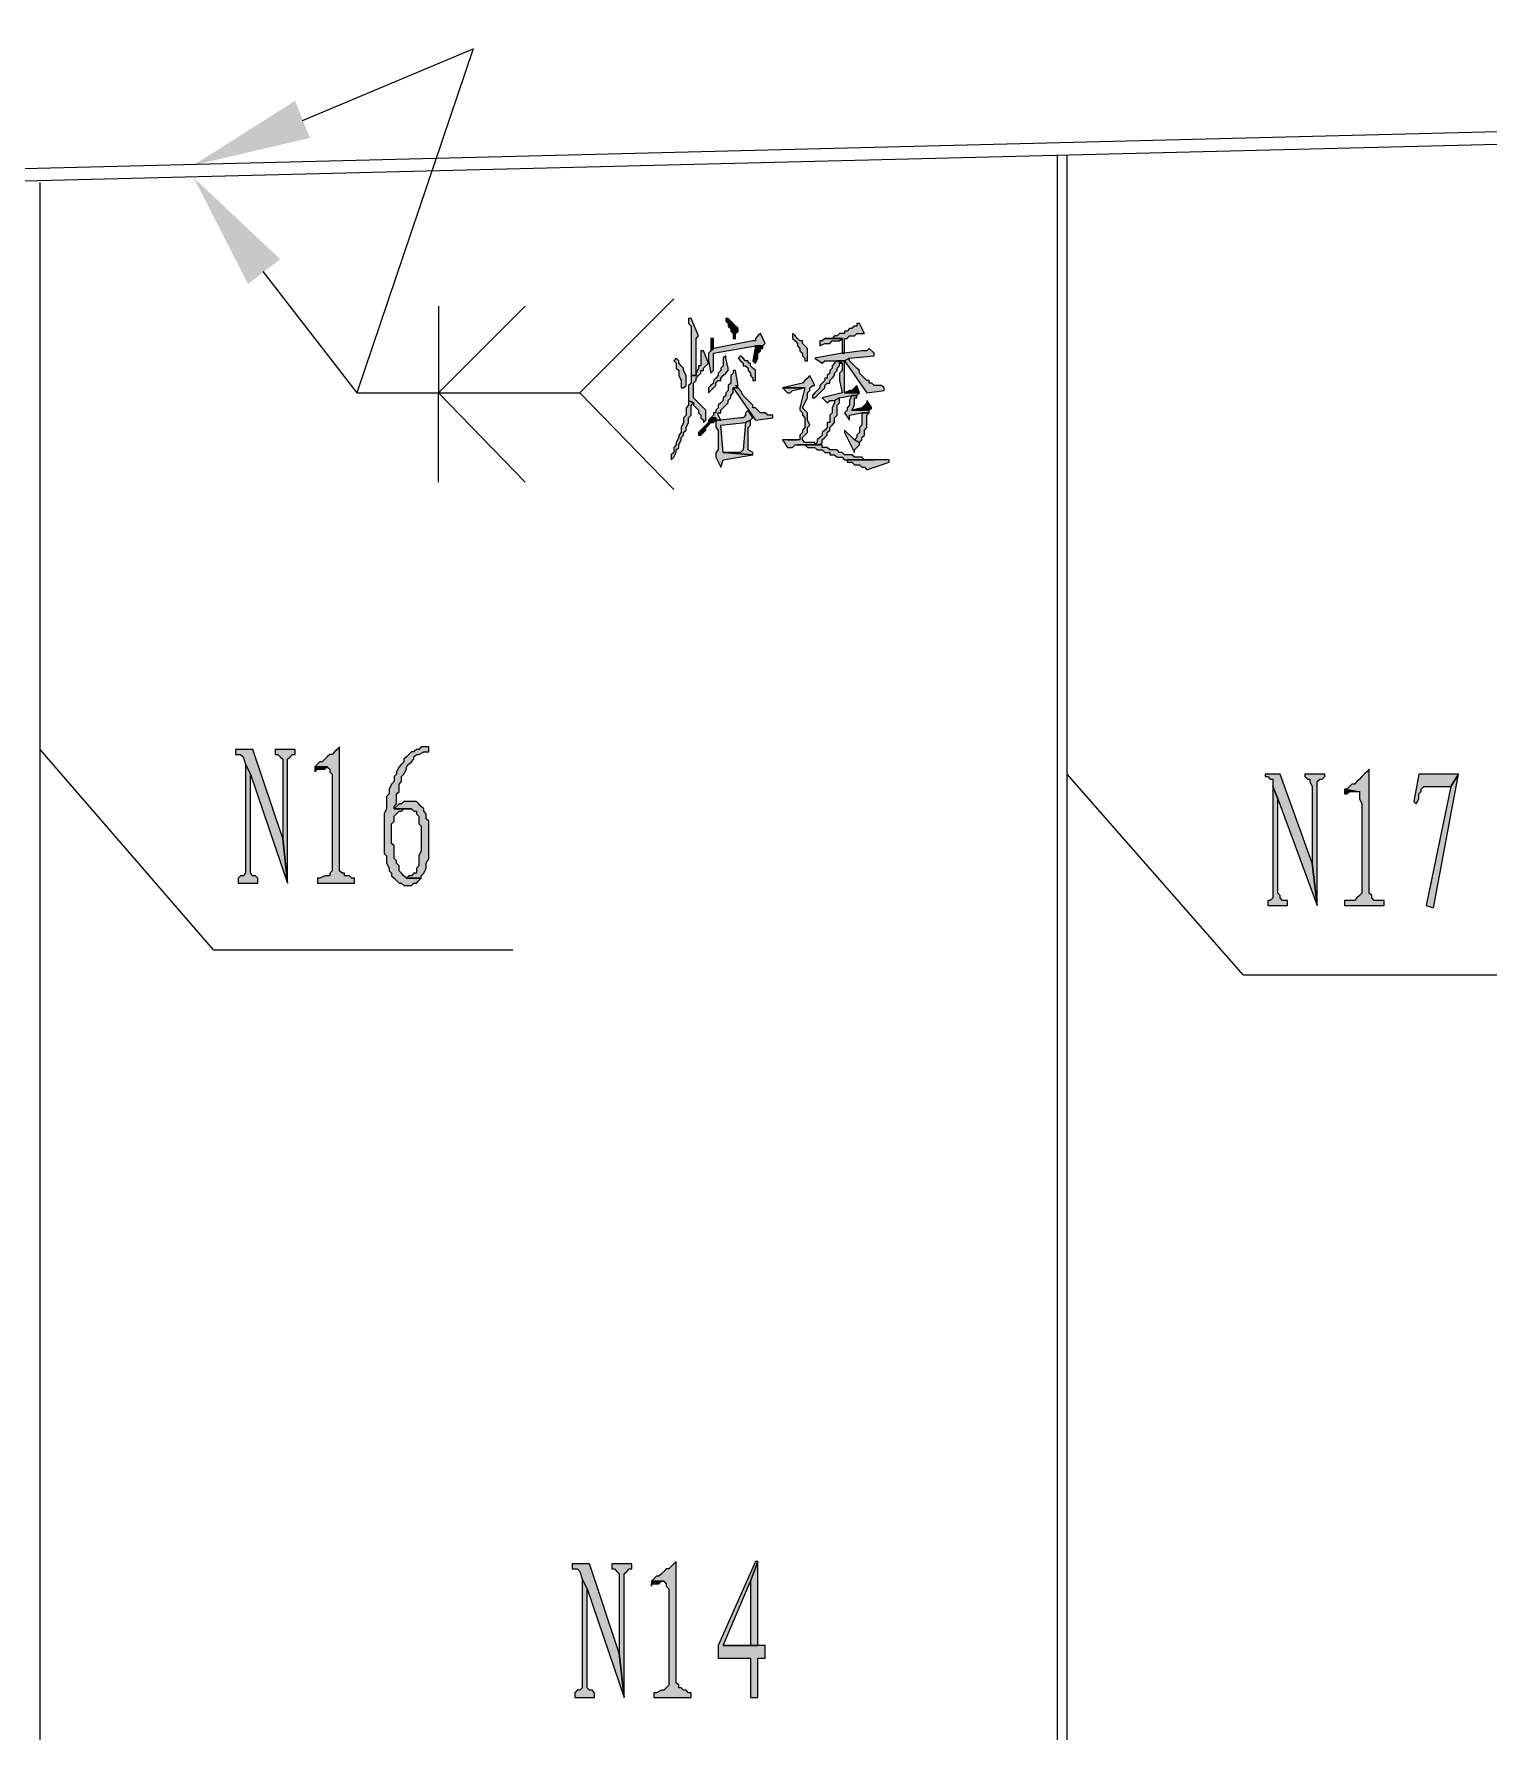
# Model space of a CAD drawing. Header units: millimetres. Extents: x 24 to 410, y 10 to 282.
# Drawn here: x 102.89 to 127.76, y 207.96 to 236.98 of the extents above; entities that cross this region are included whole.
import ezdxf

# ---------------------------------------------------------------- set-up
doc = ezdxf.new("R2010")
doc.units = ezdxf.units.MM

msp = doc.modelspace()

# ---------------------------------------------------------------- hatches: boundary and pattern name
h = msp.add_hatch(color=256)
h.dxf.hatch_style = 2
h.paths.add_polyline_path([(107.611333, 235.204), (105.621667, 234.738333), (107.357333, 235.839)])
h = msp.add_hatch(color=256)
h.dxf.hatch_style = 2
h.paths.add_polyline_path([(106.553, 232.706333), (105.621667, 234.526667), (107.103333, 233.129667)])
h = msp.add_hatch(color=256)
h.dxf.hatch_style = 2
h.paths.add_polyline_path([(114.130667, 232.113667), (114.088333, 232.113667), (114.088333, 232.071333), (114.088333, 232.029), (114.130667, 231.986667), (114.130667, 231.14), (114.215333, 231.14), (114.215333, 231.309333), (114.215333, 231.351667), (114.215333, 231.775), (114.257667, 231.817333)])
h = msp.add_hatch(color=256)
h.dxf.hatch_style = 2
h.paths.add_polyline_path([(114.765667, 232.113667), (114.723333, 232.113667), (114.723333, 232.071333), (114.765667, 232.029), (114.765667, 231.986667), (114.808, 231.944333), (114.808, 231.902), (114.850333, 231.859667), (114.850333, 231.775), (114.892667, 231.775), (114.892667, 231.859667), (114.935, 231.902), (114.935, 231.944333), (114.892667, 231.986667), (114.850333, 232.029), (114.808, 232.071333)])
h = msp.add_hatch(color=256)
h.dxf.hatch_style = 2
h.paths.add_polyline_path([(116.967, 232.029), (116.967, 231.986667), (116.924667, 231.986667), (116.882333, 231.944333), (116.84, 231.944333), (116.797667, 231.902), (116.755333, 231.902), (116.755333, 231.859667), (116.670667, 231.859667), (116.628333, 231.817333), (116.586, 231.817333), (116.543667, 231.775), (116.416667, 231.775), (116.713, 231.775), (116.713, 231.521), (116.755333, 231.521), (116.755333, 231.775), (116.797667, 231.775), (116.84, 231.817333), (116.924667, 231.817333), (116.967, 231.859667), (117.094, 231.859667), (117.009333, 232.029)])
h = msp.add_hatch(color=256)
h.dxf.hatch_style = 2
h.paths.add_polyline_path([(115.316, 231.859667), (115.273667, 231.817333), (115.231333, 231.775), (115.231333, 231.732667), (115.189, 231.732667), (114.511667, 231.605667), (114.469333, 231.563333), (114.427, 231.521), (114.427, 231.394), (114.469333, 231.182333), (114.511667, 231.224667), (114.511667, 231.521), (115.231333, 231.648), (115.358333, 231.648), (115.400667, 231.690333)])
h = msp.add_hatch(color=256)
h.dxf.hatch_style = 2
h.paths.add_polyline_path([(114.511667, 231.775), (114.469333, 231.775), (114.469333, 231.732667), (114.469333, 231.563333), (114.511667, 231.605667)])
h = msp.add_hatch(color=256)
h.dxf.hatch_style = 2
h.paths.add_polyline_path([(115.358333, 231.648), (115.231333, 231.648), (115.189, 231.394), (115.231333, 231.351667), (115.273667, 231.436333), (115.273667, 231.521), (115.316, 231.563333), (115.316, 231.605667), (115.358333, 231.605667)])
h = msp.add_hatch(color=256)
h.dxf.hatch_style = 2
h.paths.add_polyline_path([(115.866333, 231.859667), (115.866333, 231.775), (115.908667, 231.732667), (115.951, 231.690333), (115.951, 231.648), (115.993333, 231.605667), (115.993333, 231.563333), (116.035667, 231.521), (116.035667, 231.478667), (116.078, 231.436333), (116.078, 231.394), (116.120333, 231.394), (116.120333, 231.605667), (116.078, 231.648), (116.035667, 231.690333), (116.035667, 231.732667), (115.993333, 231.732667), (115.951, 231.775), (115.908667, 231.817333)])
h = msp.add_hatch(color=256)
h.dxf.hatch_style = 2
h.paths.add_polyline_path([(117.178667, 231.605667), (117.136333, 231.563333), (117.051667, 231.563333), (116.755333, 231.521), (116.713, 231.521), (116.247333, 231.436333), (116.374333, 231.351667), (116.416667, 231.394), (116.755333, 231.394), (116.84, 231.436333), (117.263333, 231.478667), (117.263333, 231.521)])
h = msp.add_hatch(color=256)
h.dxf.hatch_style = 2
h.paths.add_polyline_path([(116.416667, 231.775), (116.374333, 231.732667), (116.332, 231.732667), (116.332, 231.648), (116.416667, 231.690333), (116.501333, 231.690333), (116.543667, 231.732667), (116.670667, 231.732667), (116.713, 231.775)])
h = msp.add_hatch(color=256)
h.dxf.hatch_style = 2
h.paths.add_polyline_path([(113.876667, 231.436333), (113.834333, 231.394), (113.876667, 231.351667), (113.876667, 231.267), (113.919, 231.224667), (113.919, 231.14), (113.961333, 231.055333), (113.961333, 230.928333), (114.003667, 230.928333), (114.046, 230.970667), (114.046, 231.14), (114.003667, 231.224667), (114.003667, 231.267), (113.961333, 231.309333), (113.919, 231.351667), (113.919, 231.394)])
h = msp.add_hatch(color=256)
h.dxf.hatch_style = 2
h.paths.add_polyline_path([(114.342333, 231.563333), (114.3, 231.563333), (114.3, 231.478667), (114.3, 231.309333), (114.257667, 231.309333), (114.257667, 231.267), (114.215333, 231.182333), (114.215333, 231.14), (114.130667, 231.14), (114.130667, 231.013), (114.088333, 230.970667), (114.088333, 230.716667), (114.173, 230.674333), (114.173, 230.632), (114.215333, 230.589667), (114.257667, 230.547333), (114.257667, 230.505), (114.3, 230.462667), (114.3, 230.420333), (114.342333, 230.378), (114.342333, 230.335667), (114.384667, 230.378), (114.384667, 230.547333), (114.342333, 230.589667), (114.3, 230.632), (114.257667, 230.674333), (114.215333, 230.716667), (114.173, 230.759), (114.173, 231.013), (114.215333, 231.055333), (114.215333, 231.097667), (114.257667, 231.14), (114.3, 231.182333), (114.3, 231.224667), (114.342333, 231.224667), (114.342333, 231.267), (114.384667, 231.309333), (114.427, 231.351667)])
h = msp.add_hatch(color=256)
h.dxf.hatch_style = 2
h.paths.add_polyline_path([(114.723333, 231.478667), (114.681, 231.436333), (114.681, 231.309333), (114.638667, 231.267), (114.638667, 231.224667), (114.596333, 231.182333), (114.596333, 231.14), (114.554, 231.097667), (114.511667, 231.055333), (114.511667, 231.013), (114.469333, 230.970667), (114.427, 230.928333), (114.427, 230.843667), (114.469333, 230.886), (114.511667, 230.928333), (114.554, 230.970667), (114.554, 231.013), (114.596333, 231.055333), (114.638667, 231.055333), (114.638667, 231.097667), (114.681, 231.14), (114.723333, 231.182333), (114.765667, 231.224667), (114.765667, 231.267), (114.723333, 231.436333)])
h = msp.add_hatch(color=256)
h.dxf.hatch_style = 2
h.paths.add_polyline_path([(114.977333, 231.478667), (114.935, 231.436333), (114.977333, 231.394), (115.019667, 231.351667), (115.019667, 231.309333), (115.062, 231.309333), (115.104333, 231.267), (115.104333, 231.224667), (115.146667, 231.182333), (115.146667, 231.14), (115.189, 231.097667), (115.189, 231.055333), (115.231333, 231.055333), (115.231333, 231.224667), (115.189, 231.267), (115.146667, 231.309333), (115.146667, 231.351667), (115.104333, 231.351667), (115.104333, 231.394), (115.062, 231.394), (115.019667, 231.436333)])
h = msp.add_hatch(color=256)
h.dxf.hatch_style = 2
h.paths.add_polyline_path([(116.628333, 231.394), (116.586, 231.351667), (116.543667, 231.309333), (116.543667, 231.267), (116.501333, 231.224667), (116.501333, 231.182333), (116.459, 231.14), (116.459, 231.097667), (116.416667, 231.097667), (116.416667, 231.055333), (116.374333, 231.013), (116.332, 230.970667), (116.332, 230.928333), (116.289667, 230.886), (116.247333, 230.843667), (116.205, 230.801333), (116.205, 230.759), (116.247333, 230.759), (116.289667, 230.801333), (116.332, 230.843667), (116.374333, 230.886), (116.416667, 230.928333), (116.416667, 230.970667), (116.459, 231.013), (116.501333, 231.013), (116.501333, 231.055333), (116.543667, 231.097667), (116.586, 231.14), (116.586, 231.182333), (116.628333, 231.224667), (116.628333, 231.267), (116.670667, 231.309333), (116.670667, 231.351667), (116.713, 231.351667)])
h = msp.add_hatch(color=256)
h.dxf.hatch_style = 2
h.paths.add_polyline_path([(116.755333, 231.394), (116.628333, 231.394), (116.713, 231.351667), (116.713, 231.224667), (116.670667, 231.182333), (116.670667, 231.055333), (116.713, 230.843667), (116.374333, 230.759), (116.459, 230.674333), (116.501333, 230.716667), (116.586, 230.716667), (116.670667, 230.759), (116.882333, 230.801333), (116.967, 230.801333), (117.009333, 230.843667), (116.755333, 230.843667), (116.755333, 231.182333)])
h = msp.add_hatch(color=256)
h.dxf.hatch_style = 2
h.paths.add_polyline_path([(116.84, 231.436333), (116.755333, 231.394), (117.136333, 230.843667), (117.432667, 230.886), (117.432667, 230.928333), (117.390333, 230.970667), (117.263333, 230.970667), (117.221, 231.013), (117.178667, 231.013), (117.178667, 231.055333), (117.136333, 231.055333), (117.094, 231.097667), (117.051667, 231.14), (117.009333, 231.182333), (117.009333, 231.224667), (116.967, 231.267), (116.924667, 231.309333), (116.882333, 231.351667), (116.84, 231.394)])
h = msp.add_hatch(color=256)
h.dxf.hatch_style = 2
h.paths.add_polyline_path([(114.850333, 231.224667), (114.850333, 231.182333), (114.808, 231.14), (114.808, 231.013), (114.765667, 230.970667), (114.765667, 230.886), (114.723333, 230.843667), (114.723333, 230.801333), (114.681, 230.759), (114.681, 230.716667), (114.638667, 230.674333), (114.596333, 230.632), (114.596333, 230.589667), (114.554, 230.547333), (114.554, 230.505), (114.511667, 230.505), (114.511667, 230.462667), (114.469333, 230.420333), (114.554, 230.420333), (114.554, 230.378), (114.638667, 230.378), (114.596333, 230.462667), (114.596333, 230.505), (114.638667, 230.505), (114.638667, 230.547333), (114.681, 230.589667), (114.723333, 230.632), (114.765667, 230.674333), (114.765667, 230.716667), (114.808, 230.759), (114.808, 230.801333), (114.850333, 230.843667), (114.850333, 230.928333), (114.935, 230.928333), (114.892667, 230.970667), (114.935, 230.970667), (114.892667, 231.224667)])
h = msp.add_hatch(color=256)
h.dxf.hatch_style = 2
h.paths.add_polyline_path([(116.162667, 231.14), (116.120333, 231.097667), (116.078, 231.055333), (116.035667, 231.013), (115.697, 230.928333), (116.078, 230.928333), (115.993333, 230.589667), (115.993333, 230.547333), (116.035667, 230.505), (116.035667, 230.462667), (116.078, 230.420333), (116.078, 230.251), (116.035667, 230.208667), (116.035667, 230.166333), (115.993333, 230.124), (115.993333, 230.039333), (115.951, 230.039333), (115.697, 230.039333), (115.781667, 229.912333), (115.824, 229.912333), (115.866333, 229.912333), (115.908667, 229.954667), (116.332, 229.954667), (116.247333, 229.954667), (116.247333, 229.997), (116.205, 229.997), (116.078, 229.997), (116.035667, 230.039333), (116.035667, 230.081667), (116.078, 230.124), (116.120333, 230.166333), (116.120333, 230.251), (116.162667, 230.293333), (116.120333, 230.378), (116.120333, 230.505), (116.078, 230.547333), (116.035667, 230.589667), (116.078, 230.674333), (116.120333, 230.759), (116.120333, 230.843667), (116.162667, 230.886), (116.162667, 230.928333), (116.205, 230.970667), (116.247333, 230.970667)])
h = msp.add_hatch(color=256)
h.dxf.hatch_style = 2
h.paths.add_polyline_path([(114.088333, 230.716667), (114.088333, 230.632), (114.046, 230.589667), (114.046, 230.462667), (114.003667, 230.420333), (114.003667, 230.335667), (113.961333, 230.251), (113.961333, 230.166333), (113.919, 230.124), (113.919, 230.081667), (113.876667, 229.997), (113.876667, 229.954667), (113.834333, 229.912333), (113.834333, 229.827667), (113.792, 229.785333), (113.792, 229.700667), (113.834333, 229.743), (113.876667, 229.827667), (113.876667, 229.87), (113.919, 229.912333), (113.919, 229.954667), (113.961333, 230.039333), (113.961333, 230.081667), (114.003667, 230.124), (114.003667, 230.166333), (114.046, 230.208667), (114.046, 230.251), (114.088333, 230.335667), (114.088333, 230.420333), (114.130667, 230.462667), (114.130667, 230.632), (114.173, 230.674333)])
h = msp.add_hatch(color=256)
h.dxf.hatch_style = 2
h.paths.add_polyline_path([(114.935, 230.928333), (114.850333, 230.928333), (115.231333, 230.378), (115.527667, 230.420333), (115.527667, 230.462667), (115.485333, 230.462667), (115.443, 230.462667), (115.400667, 230.505), (115.316, 230.505), (115.273667, 230.547333), (115.231333, 230.589667), (115.189, 230.589667), (115.189, 230.632), (115.146667, 230.674333), (115.104333, 230.716667), (115.062, 230.759), (115.019667, 230.801333), (114.977333, 230.886)])
h = msp.add_hatch(color=256)
h.dxf.hatch_style = 2
h.paths.add_polyline_path([(115.697, 230.928333), (115.781667, 230.843667), (115.824, 230.843667), (115.866333, 230.886), (116.078, 230.928333)])
h = msp.add_hatch(color=256)
h.dxf.hatch_style = 2
h.paths.add_polyline_path([(116.670667, 230.759), (116.586, 230.716667), (116.586, 230.674333), (116.543667, 230.589667), (116.543667, 230.505), (116.501333, 230.462667), (116.501333, 230.335667), (116.459, 230.335667), (116.459, 230.251), (116.416667, 230.208667), (116.374333, 230.166333), (116.374333, 230.124), (116.332, 230.081667), (116.289667, 230.039333), (116.289667, 229.997), (116.247333, 229.954667), (116.332, 229.954667), (116.374333, 229.997), (116.374333, 230.039333), (116.416667, 230.081667), (116.459, 230.124), (116.459, 230.166333), (116.501333, 230.208667), (116.501333, 230.251), (116.543667, 230.293333), (116.586, 230.335667), (116.586, 230.420333), (116.628333, 230.462667), (116.628333, 230.632), (116.670667, 230.674333)])
h = msp.add_hatch(color=256)
h.dxf.hatch_style = 2
h.paths.add_polyline_path([(116.967, 230.970667), (116.924667, 230.928333), (116.882333, 230.886), (116.84, 230.886), (116.755333, 230.843667), (117.009333, 230.843667)])
h = msp.add_hatch(color=256)
h.dxf.hatch_style = 2
h.paths.add_polyline_path([(116.967, 230.801333), (116.882333, 230.801333), (116.84, 230.716667), (116.84, 230.632), (116.797667, 230.589667), (116.797667, 230.547333), (116.755333, 230.505), (116.84, 230.378), (116.84, 230.462667), (117.051667, 230.505), (117.178667, 230.505), (117.178667, 230.547333), (116.882333, 230.547333), (116.924667, 230.632), (116.924667, 230.759), (116.967, 230.759)])
h = msp.add_hatch(color=256)
h.dxf.hatch_style = 2
h.paths.add_polyline_path([(117.136333, 230.716667), (117.136333, 230.674333), (117.094, 230.632), (117.051667, 230.589667), (116.882333, 230.547333), (117.178667, 230.547333), (117.221, 230.589667)])
h = msp.add_hatch(color=256)
h.dxf.hatch_style = 2
h.paths.add_polyline_path([(114.469333, 230.420333), (114.427, 230.378), (114.427, 230.335667), (114.384667, 230.293333), (114.342333, 230.251), (114.3, 230.208667), (114.257667, 230.166333), (114.257667, 230.124), (114.3, 230.124), (114.342333, 230.166333), (114.384667, 230.208667), (114.384667, 230.251), (114.427, 230.293333), (114.469333, 230.335667), (114.511667, 230.335667), (114.554, 230.378), (114.554, 230.420333)])
h = msp.add_hatch(color=256)
h.dxf.hatch_style = 2
h.paths.add_polyline_path([(115.104333, 230.547333), (115.062, 230.505), (115.062, 230.462667), (115.019667, 230.420333), (114.977333, 230.420333), (114.638667, 230.378), (114.554, 230.378), (114.554, 230.293333), (114.554, 230.251), (114.596333, 230.208667), (114.596333, 229.87), (114.554, 229.827667), (114.554, 229.743), (114.638667, 229.573667), (114.681, 229.700667), (115.189, 229.785333), (114.681, 229.827667), (114.638667, 230.293333), (115.062, 230.335667), (115.146667, 230.378), (115.189, 230.420333)])
h = msp.add_hatch(color=256)
h.dxf.hatch_style = 2
h.paths.add_polyline_path([(117.178667, 230.505), (117.051667, 230.505), (117.051667, 230.462667), (117.051667, 230.293333), (117.009333, 230.251), (117.009333, 230.166333), (116.967, 230.124), (116.967, 230.081667), (116.924667, 230.039333), (117.009333, 229.997), (117.051667, 230.039333), (117.051667, 230.081667), (117.094, 230.124), (117.094, 230.208667), (117.136333, 230.251), (117.136333, 230.462667)])
h = msp.add_hatch(color=256)
h.dxf.hatch_style = 2
h.paths.add_polyline_path([(115.146667, 230.378), (115.062, 230.335667), (115.019667, 229.87), (114.977333, 229.827667), (114.681, 229.827667), (115.189, 229.785333), (115.189, 229.827667), (115.104333, 229.87), (115.104333, 230.251), (115.146667, 230.293333)])
h = msp.add_hatch(color=256)
h.dxf.hatch_style = 2
h.paths.add_polyline_path([(116.755333, 230.208667), (116.755333, 230.166333), (116.924667, 229.827667), (116.924667, 229.87), (116.967, 229.912333), (117.009333, 229.954667), (117.009333, 229.997), (116.924667, 230.039333)])
h = msp.add_hatch(color=256)
h.dxf.hatch_style = 2
h.paths.add_polyline_path([(115.866333, 230.039333), (115.781667, 230.039333), (115.951, 230.039333)])
h = msp.add_hatch(color=256)
h.dxf.hatch_style = 2
h.paths.add_polyline_path([(116.332, 229.954667), (115.951, 229.954667), (115.993333, 229.954667), (116.078, 229.954667), (116.120333, 229.912333), (116.247333, 229.912333), (116.289667, 229.87), (116.374333, 229.87), (116.416667, 229.827667), (116.501333, 229.827667), (116.501333, 229.785333), (116.586, 229.785333), (116.628333, 229.743), (116.713, 229.743), (116.755333, 229.700667), (116.797667, 229.700667), (117.263333, 229.700667), (117.094, 229.700667), (117.051667, 229.743), (116.924667, 229.743), (116.882333, 229.785333), (116.755333, 229.785333), (116.713, 229.827667), (116.670667, 229.827667), (116.628333, 229.87), (116.501333, 229.87), (116.459, 229.912333), (116.374333, 229.912333), (116.374333, 229.954667)])
h = msp.add_hatch(color=256)
h.dxf.hatch_style = 2
h.paths.add_polyline_path([(117.517333, 229.700667), (116.797667, 229.700667), (116.797667, 229.658333), (116.882333, 229.658333), (116.924667, 229.616), (117.009333, 229.616), (117.051667, 229.573667), (117.094, 229.573667), (117.136333, 229.531333), (117.517333, 229.658333)])
h = msp.add_hatch(color=256)
h.dxf.hatch_style = 2
h.paths.add_polyline_path([(106.637667, 224.747667), (106.341333, 224.747667), (106.341333, 224.663), (106.426, 224.663), (106.468333, 224.620667), (106.510667, 224.493667), (106.595333, 224.324333), (107.230333, 222.461667), (107.145667, 223.223667)])
h = msp.add_hatch(color=256)
h.dxf.hatch_style = 2
h.paths.add_polyline_path([(107.357333, 224.747667), (107.018667, 224.747667), (107.018667, 224.663), (107.061, 224.663), (107.103333, 224.620667), (107.145667, 224.578333), (107.145667, 223.223667), (107.230333, 222.461667), (107.230333, 224.578333), (107.272667, 224.620667), (107.315, 224.663), (107.357333, 224.663)])
h = msp.add_hatch(color=256)
h.dxf.hatch_style = 2
h.paths.add_polyline_path([(108.119333, 224.79), (108.077, 224.747667), (108.034667, 224.705333), (107.992333, 224.663), (107.95, 224.663), (107.907667, 224.620667), (107.865333, 224.578333), (107.823, 224.536), (107.780667, 224.536), (107.738333, 224.493667), (107.696, 224.451333), (107.907667, 224.451333), (107.95, 224.409), (107.95, 224.366667), (107.992333, 224.324333), (107.992333, 222.673333), (107.95, 222.631), (107.95, 222.588667), (107.907667, 222.588667), (107.865333, 222.588667), (107.780667, 222.546333), (107.738333, 222.546333), (107.738333, 222.461667), (108.373333, 222.461667), (108.373333, 222.546333), (108.331, 222.546333), (108.288667, 222.588667), (108.204, 222.588667), (108.204, 222.631), (108.161667, 222.631), (108.119333, 222.673333)])
h = msp.add_hatch(color=256)
h.dxf.hatch_style = 2
h.paths.add_polyline_path([(109.643333, 224.79), (109.516333, 224.79), (109.474, 224.747667), (109.431667, 224.747667), (109.389333, 224.705333), (109.347, 224.705333), (109.304667, 224.663), (109.262333, 224.620667), (109.22, 224.578333), (109.22, 224.536), (109.177667, 224.493667), (109.135333, 224.451333), (109.093, 224.366667), (109.093, 224.324333), (109.050667, 224.282), (109.050667, 224.197333), (109.008333, 224.155), (108.966, 224.070333), (108.966, 223.985667), (108.923667, 223.943333), (108.923667, 223.731667), (108.881333, 223.647), (108.881333, 222.969667), (108.923667, 222.927333), (108.923667, 222.800333), (108.966, 222.715667), (108.966, 222.673333), (109.008333, 222.631), (109.008333, 222.588667), (109.050667, 222.546333), (109.093, 222.504), (109.135333, 222.461667), (109.177667, 222.461667), (109.22, 222.419333), (109.347, 222.419333), (109.389333, 222.461667), (109.431667, 222.461667), (109.474, 222.504), (109.516333, 222.546333), (109.262333, 222.546333), (109.22, 222.588667), (109.177667, 222.631), (109.135333, 222.673333), (109.135333, 222.758), (109.093, 222.800333), (109.093, 222.842667), (109.050667, 222.885), (109.050667, 223.096667), (109.008333, 223.139), (109.008333, 223.477667), (109.050667, 223.52), (109.050667, 223.604667), (109.093, 223.647), (109.135333, 223.689333), (109.177667, 223.689333), (109.22, 223.731667), (109.347, 223.731667), (109.050667, 223.731667), (109.050667, 223.774), (109.093, 223.816333), (109.093, 223.985667), (109.135333, 224.028), (109.135333, 224.155), (109.177667, 224.197333), (109.177667, 224.282), (109.22, 224.324333), (109.262333, 224.409), (109.262333, 224.451333), (109.304667, 224.493667), (109.347, 224.536), (109.389333, 224.578333), (109.389333, 224.620667), (109.431667, 224.663), (109.474, 224.663), (109.558667, 224.705333), (109.643333, 224.705333)])
h = msp.add_hatch(color=256)
h.dxf.hatch_style = 2
h.paths.add_polyline_path([(106.510667, 224.493667), (106.510667, 222.631), (106.468333, 222.588667), (106.426, 222.588667), (106.383667, 222.546333), (106.383667, 222.461667), (106.722333, 222.461667), (106.722333, 222.546333), (106.68, 222.588667), (106.637667, 222.588667), (106.595333, 222.631), (106.595333, 224.324333)])
h = msp.add_hatch(color=256)
h.dxf.hatch_style = 2
h.paths.add_polyline_path([(107.696, 224.451333), (107.696, 224.366667), (107.738333, 224.409), (107.865333, 224.409), (107.907667, 224.451333)])
h = msp.add_hatch(color=256)
h.dxf.hatch_style = 2
h.paths.add_polyline_path([(124.206, 224.324333), (123.952, 224.324333), (123.952, 224.282), (123.994333, 224.282), (124.036667, 224.239667), (124.079, 224.239667), (124.079, 224.112667), (124.163667, 223.901), (124.841, 222.080667), (124.756333, 222.800333)])
h = msp.add_hatch(color=256)
h.dxf.hatch_style = 2
h.paths.add_polyline_path([(124.968, 224.324333), (124.629333, 224.324333), (124.629333, 224.282), (124.671667, 224.239667), (124.714, 224.239667), (124.714, 224.197333), (124.756333, 224.112667), (124.756333, 222.800333), (124.841, 222.080667), (124.841, 224.197333), (124.883333, 224.239667), (124.925667, 224.239667), (124.968, 224.282)])
h = msp.add_hatch(color=256)
h.dxf.hatch_style = 2
h.paths.add_polyline_path([(125.73, 224.409), (125.687667, 224.366667), (125.645333, 224.324333), (125.603, 224.282), (125.560667, 224.239667), (125.518333, 224.197333), (125.476, 224.155), (125.433667, 224.155), (125.391333, 224.112667), (125.349, 224.070333), (125.306667, 224.070333), (125.518333, 224.028), (125.560667, 224.028), (125.560667, 223.985667), (125.560667, 223.901), (125.603, 223.816333), (125.603, 222.292333), (125.560667, 222.25), (125.518333, 222.207667), (125.476, 222.165333), (125.306667, 222.165333), (125.306667, 222.080667), (125.984, 222.080667), (125.984, 222.165333), (125.814667, 222.165333), (125.772333, 222.207667), (125.772333, 222.25), (125.73, 222.292333)])
h = msp.add_hatch(color=256)
h.dxf.hatch_style = 2
h.paths.add_polyline_path([(127.254, 224.324333), (126.576667, 224.324333), (126.492, 223.858667), (126.534333, 223.816333), (126.576667, 223.901), (126.576667, 223.985667), (126.619, 224.028), (126.619, 224.070333), (126.661333, 224.112667), (127.127, 224.112667)])
h = msp.add_hatch(color=256)
h.dxf.hatch_style = 2
h.paths.add_polyline_path([(127.254, 224.324333), (127.127, 224.112667), (126.703667, 222.080667), (126.830667, 222.038333)])
h = msp.add_hatch(color=256)
h.dxf.hatch_style = 2
h.paths.add_polyline_path([(124.079, 224.112667), (124.079, 222.207667), (124.036667, 222.165333), (123.994333, 222.165333), (123.994333, 222.080667), (124.333, 222.080667), (124.333, 222.165333), (124.248333, 222.165333), (124.206, 222.207667), (124.206, 222.25), (124.163667, 222.292333), (124.163667, 223.901)])
h = msp.add_hatch(color=256)
h.dxf.hatch_style = 2
h.paths.add_polyline_path([(125.306667, 224.070333), (125.306667, 223.985667), (125.349, 223.985667), (125.391333, 224.028), (125.518333, 224.028)])
h = msp.add_hatch(color=256)
h.dxf.hatch_style = 2
h.paths.add_polyline_path([(109.347, 223.858667), (109.22, 223.858667), (109.177667, 223.816333), (109.135333, 223.816333), (109.093, 223.774), (109.050667, 223.731667), (109.347, 223.731667), (109.389333, 223.689333), (109.431667, 223.689333), (109.431667, 223.647), (109.474, 223.604667), (109.474, 223.477667), (109.516333, 223.435333), (109.516333, 223.012), (109.474, 222.927333), (109.474, 222.800333), (109.474, 222.758), (109.431667, 222.715667), (109.431667, 222.631), (109.389333, 222.631), (109.347, 222.588667), (109.304667, 222.588667), (109.262333, 222.546333), (109.516333, 222.546333), (109.516333, 222.588667), (109.558667, 222.631), (109.601, 222.715667), (109.601, 222.800333), (109.643333, 222.885), (109.643333, 223.52), (109.601, 223.562333), (109.601, 223.647), (109.558667, 223.689333), (109.558667, 223.731667), (109.516333, 223.774), (109.474, 223.816333), (109.431667, 223.858667)])
h = msp.add_hatch(color=256)
h.dxf.hatch_style = 2
h.paths.add_polyline_path([(112.395, 210.82), (112.098667, 210.82), (112.098667, 210.735333), (112.183333, 210.735333), (112.225667, 210.693), (112.268, 210.566), (112.352667, 210.396667), (112.987667, 208.534), (112.903, 209.296)])
h = msp.add_hatch(color=256)
h.dxf.hatch_style = 2
h.paths.add_polyline_path([(113.114667, 210.82), (112.776, 210.82), (112.776, 210.735333), (112.818333, 210.735333), (112.860667, 210.693), (112.903, 210.650667), (112.903, 209.296), (112.987667, 208.534), (112.987667, 210.650667), (113.03, 210.693), (113.072333, 210.735333), (113.114667, 210.735333)])
h = msp.add_hatch(color=256)
h.dxf.hatch_style = 2
h.paths.add_polyline_path([(113.876667, 210.862333), (113.834333, 210.82), (113.792, 210.777667), (113.749667, 210.735333), (113.707333, 210.735333), (113.665, 210.693), (113.622667, 210.650667), (113.580333, 210.608333), (113.538, 210.608333), (113.495667, 210.566), (113.453333, 210.523667), (113.665, 210.523667), (113.707333, 210.481333), (113.707333, 210.439), (113.749667, 210.396667), (113.749667, 208.745667), (113.707333, 208.703333), (113.665, 208.661), (113.622667, 208.661), (113.538, 208.618667), (113.495667, 208.618667), (113.495667, 208.534), (114.130667, 208.534), (114.130667, 208.618667), (114.088333, 208.618667), (114.046, 208.661), (114.003667, 208.661), (113.961333, 208.703333), (113.919, 208.703333), (113.919, 208.745667), (113.876667, 208.788)])
h = msp.add_hatch(color=256)
h.dxf.hatch_style = 2
h.paths.add_polyline_path([(115.273667, 210.862333), (115.231333, 210.862333), (114.596333, 209.423), (114.596333, 209.211333), (115.146667, 209.211333), (115.146667, 208.534), (115.273667, 208.534), (115.273667, 209.211333), (115.400667, 209.211333), (115.400667, 209.423), (115.273667, 209.423), (114.681, 209.423), (115.146667, 210.523667)])
h = msp.add_hatch(color=256)
h.dxf.hatch_style = 2
h.paths.add_polyline_path([(115.273667, 210.862333), (115.146667, 210.523667), (115.146667, 209.423), (114.681, 209.423), (115.273667, 209.423)])
h = msp.add_hatch(color=256)
h.dxf.hatch_style = 2
h.paths.add_polyline_path([(112.268, 210.566), (112.268, 208.703333), (112.225667, 208.661), (112.183333, 208.661), (112.141, 208.618667), (112.141, 208.534), (112.479667, 208.534), (112.479667, 208.618667), (112.437333, 208.661), (112.395, 208.661), (112.352667, 208.703333), (112.352667, 210.396667)])
h = msp.add_hatch(color=256)
h.dxf.hatch_style = 2
h.paths.add_polyline_path([(113.453333, 210.523667), (113.453333, 210.439), (113.453333, 210.481333), (113.580333, 210.481333), (113.622667, 210.523667), (113.665, 210.523667)])

# ---------------------------------------------------------------- linework, layer by layer
at = {"lineweight": 0}
for points in [[(395.859, 242.019667), (88.265, 234.315)], [(395.859, 241.765667), (88.265, 234.103333)], [(107.484333, 235.500333), (110.405333, 236.728), (108.415667, 230.843667)], [(120.396, 201.422), (120.396, 234.907667)], [(120.565333, 201.379667), (120.565333, 234.907667)], [(102.997, 206.883), (102.997, 234.442)], [(106.807, 232.918), (108.415667, 230.843667), (112.225667, 230.843667)], [(113.834333, 232.452333), (112.225667, 230.843667), (113.834333, 229.192667)], [(109.812667, 232.325333), (109.812667, 230.843667), (111.294333, 232.325333)], [(109.812667, 229.319667), (109.812667, 230.843667), (111.294333, 229.319667)], [(105.960333, 221.318667), (102.997, 224.747667)], [(123.571, 220.895333), (120.565333, 224.324333)], [(105.960333, 221.318667), (111.082667, 221.318667)], [(123.571, 220.895333), (128.693333, 220.895333)]]:
    msp.add_lwpolyline(points, dxfattribs=at)
for points in [[(114.130667, 232.113667), (114.088333, 232.113667), (114.088333, 232.071333), (114.088333, 232.029), (114.130667, 231.986667), (114.130667, 231.14), (114.215333, 231.14), (114.215333, 231.309333), (114.215333, 231.351667), (114.215333, 231.775), (114.257667, 231.817333)], [(114.765667, 232.113667), (114.723333, 232.113667), (114.723333, 232.071333), (114.765667, 232.029), (114.765667, 231.986667), (114.808, 231.944333), (114.808, 231.902), (114.850333, 231.859667), (114.850333, 231.775), (114.892667, 231.775), (114.892667, 231.859667), (114.935, 231.902), (114.935, 231.944333), (114.892667, 231.986667), (114.850333, 232.029), (114.808, 232.071333)], [(116.967, 232.029), (116.967, 231.986667), (116.924667, 231.986667), (116.882333, 231.944333), (116.84, 231.944333), (116.797667, 231.902), (116.755333, 231.902), (116.755333, 231.859667), (116.670667, 231.859667), (116.628333, 231.817333), (116.586, 231.817333), (116.543667, 231.775), (116.416667, 231.775), (116.713, 231.775), (116.713, 231.521), (116.755333, 231.521), (116.755333, 231.775), (116.797667, 231.775), (116.84, 231.817333), (116.924667, 231.817333), (116.967, 231.859667), (117.094, 231.859667), (117.009333, 232.029)], [(115.316, 231.859667), (115.273667, 231.817333), (115.231333, 231.775), (115.231333, 231.732667), (115.189, 231.732667), (114.511667, 231.605667), (114.469333, 231.563333), (114.427, 231.521), (114.427, 231.394), (114.469333, 231.182333), (114.511667, 231.224667), (114.511667, 231.521), (115.231333, 231.648), (115.358333, 231.648), (115.400667, 231.690333)], [(114.511667, 231.775), (114.469333, 231.775), (114.469333, 231.732667), (114.469333, 231.563333), (114.511667, 231.605667)], [(115.358333, 231.648), (115.231333, 231.648), (115.189, 231.394), (115.231333, 231.351667), (115.273667, 231.436333), (115.273667, 231.521), (115.316, 231.563333), (115.316, 231.605667), (115.358333, 231.605667)], [(115.866333, 231.859667), (115.866333, 231.775), (115.908667, 231.732667), (115.951, 231.690333), (115.951, 231.648), (115.993333, 231.605667), (115.993333, 231.563333), (116.035667, 231.521), (116.035667, 231.478667), (116.078, 231.436333), (116.078, 231.394), (116.120333, 231.394), (116.120333, 231.605667), (116.078, 231.648), (116.035667, 231.690333), (116.035667, 231.732667), (115.993333, 231.732667), (115.951, 231.775), (115.908667, 231.817333)], [(117.178667, 231.605667), (117.136333, 231.563333), (117.051667, 231.563333), (116.755333, 231.521), (116.713, 231.521), (116.247333, 231.436333), (116.374333, 231.351667), (116.416667, 231.394), (116.755333, 231.394), (116.84, 231.436333), (117.263333, 231.478667), (117.263333, 231.521)], [(116.416667, 231.775), (116.374333, 231.732667), (116.332, 231.732667), (116.332, 231.648), (116.416667, 231.690333), (116.501333, 231.690333), (116.543667, 231.732667), (116.670667, 231.732667), (116.713, 231.775)], [(113.876667, 231.436333), (113.834333, 231.394), (113.876667, 231.351667), (113.876667, 231.267), (113.919, 231.224667), (113.919, 231.14), (113.961333, 231.055333), (113.961333, 230.928333), (114.003667, 230.928333), (114.046, 230.970667), (114.046, 231.14), (114.003667, 231.224667), (114.003667, 231.267), (113.961333, 231.309333), (113.919, 231.351667), (113.919, 231.394)], [(114.342333, 231.563333), (114.3, 231.563333), (114.3, 231.478667), (114.3, 231.309333), (114.257667, 231.309333), (114.257667, 231.267), (114.215333, 231.182333), (114.215333, 231.14), (114.130667, 231.14), (114.130667, 231.013), (114.088333, 230.970667), (114.088333, 230.716667), (114.173, 230.674333), (114.173, 230.632), (114.215333, 230.589667), (114.257667, 230.547333), (114.257667, 230.505), (114.3, 230.462667), (114.3, 230.420333), (114.342333, 230.378), (114.342333, 230.335667), (114.384667, 230.378), (114.384667, 230.547333), (114.342333, 230.589667), (114.3, 230.632), (114.257667, 230.674333), (114.215333, 230.716667), (114.173, 230.759), (114.173, 231.013), (114.215333, 231.055333), (114.215333, 231.097667), (114.257667, 231.14), (114.3, 231.182333), (114.3, 231.224667), (114.342333, 231.224667), (114.342333, 231.267), (114.384667, 231.309333), (114.427, 231.351667)], [(114.723333, 231.478667), (114.681, 231.436333), (114.681, 231.309333), (114.638667, 231.267), (114.638667, 231.224667), (114.596333, 231.182333), (114.596333, 231.14), (114.554, 231.097667), (114.511667, 231.055333), (114.511667, 231.013), (114.469333, 230.970667), (114.427, 230.928333), (114.427, 230.843667), (114.469333, 230.886), (114.511667, 230.928333), (114.554, 230.970667), (114.554, 231.013), (114.596333, 231.055333), (114.638667, 231.055333), (114.638667, 231.097667), (114.681, 231.14), (114.723333, 231.182333), (114.765667, 231.224667), (114.765667, 231.267), (114.723333, 231.436333)], [(114.977333, 231.478667), (114.935, 231.436333), (114.977333, 231.394), (115.019667, 231.351667), (115.019667, 231.309333), (115.062, 231.309333), (115.104333, 231.267), (115.104333, 231.224667), (115.146667, 231.182333), (115.146667, 231.14), (115.189, 231.097667), (115.189, 231.055333), (115.231333, 231.055333), (115.231333, 231.224667), (115.189, 231.267), (115.146667, 231.309333), (115.146667, 231.351667), (115.104333, 231.351667), (115.104333, 231.394), (115.062, 231.394), (115.019667, 231.436333)], [(116.628333, 231.394), (116.586, 231.351667), (116.543667, 231.309333), (116.543667, 231.267), (116.501333, 231.224667), (116.501333, 231.182333), (116.459, 231.14), (116.459, 231.097667), (116.416667, 231.097667), (116.416667, 231.055333), (116.374333, 231.013), (116.332, 230.970667), (116.332, 230.928333), (116.289667, 230.886), (116.247333, 230.843667), (116.205, 230.801333), (116.205, 230.759), (116.247333, 230.759), (116.289667, 230.801333), (116.332, 230.843667), (116.374333, 230.886), (116.416667, 230.928333), (116.416667, 230.970667), (116.459, 231.013), (116.501333, 231.013), (116.501333, 231.055333), (116.543667, 231.097667), (116.586, 231.14), (116.586, 231.182333), (116.628333, 231.224667), (116.628333, 231.267), (116.670667, 231.309333), (116.670667, 231.351667), (116.713, 231.351667)], [(116.755333, 231.394), (116.628333, 231.394), (116.713, 231.351667), (116.713, 231.224667), (116.670667, 231.182333), (116.670667, 231.055333), (116.713, 230.843667), (116.374333, 230.759), (116.459, 230.674333), (116.501333, 230.716667), (116.586, 230.716667), (116.670667, 230.759), (116.882333, 230.801333), (116.967, 230.801333), (117.009333, 230.843667), (116.755333, 230.843667), (116.755333, 231.182333)], [(116.84, 231.436333), (116.755333, 231.394), (117.136333, 230.843667), (117.432667, 230.886), (117.432667, 230.928333), (117.390333, 230.970667), (117.263333, 230.970667), (117.221, 231.013), (117.178667, 231.013), (117.178667, 231.055333), (117.136333, 231.055333), (117.094, 231.097667), (117.051667, 231.14), (117.009333, 231.182333), (117.009333, 231.224667), (116.967, 231.267), (116.924667, 231.309333), (116.882333, 231.351667), (116.84, 231.394)], [(114.850333, 231.224667), (114.850333, 231.182333), (114.808, 231.14), (114.808, 231.013), (114.765667, 230.970667), (114.765667, 230.886), (114.723333, 230.843667), (114.723333, 230.801333), (114.681, 230.759), (114.681, 230.716667), (114.638667, 230.674333), (114.596333, 230.632), (114.596333, 230.589667), (114.554, 230.547333), (114.554, 230.505), (114.511667, 230.505), (114.511667, 230.462667), (114.469333, 230.420333), (114.554, 230.420333), (114.554, 230.378), (114.638667, 230.378), (114.596333, 230.462667), (114.596333, 230.505), (114.638667, 230.505), (114.638667, 230.547333), (114.681, 230.589667), (114.723333, 230.632), (114.765667, 230.674333), (114.765667, 230.716667), (114.808, 230.759), (114.808, 230.801333), (114.850333, 230.843667), (114.850333, 230.928333), (114.935, 230.928333), (114.892667, 230.970667), (114.935, 230.970667), (114.892667, 231.224667)], [(116.162667, 231.14), (116.120333, 231.097667), (116.078, 231.055333), (116.035667, 231.013), (115.697, 230.928333), (116.078, 230.928333), (115.993333, 230.589667), (115.993333, 230.547333), (116.035667, 230.505), (116.035667, 230.462667), (116.078, 230.420333), (116.078, 230.251), (116.035667, 230.208667), (116.035667, 230.166333), (115.993333, 230.124), (115.993333, 230.039333), (115.951, 230.039333), (115.697, 230.039333), (115.781667, 229.912333), (115.824, 229.912333), (115.866333, 229.912333), (115.908667, 229.954667), (116.332, 229.954667), (116.247333, 229.954667), (116.247333, 229.997), (116.205, 229.997), (116.078, 229.997), (116.035667, 230.039333), (116.035667, 230.081667), (116.078, 230.124), (116.120333, 230.166333), (116.120333, 230.251), (116.162667, 230.293333), (116.120333, 230.378), (116.120333, 230.505), (116.078, 230.547333), (116.035667, 230.589667), (116.078, 230.674333), (116.120333, 230.759), (116.120333, 230.843667), (116.162667, 230.886), (116.162667, 230.928333), (116.205, 230.970667), (116.247333, 230.970667)], [(114.088333, 230.716667), (114.088333, 230.632), (114.046, 230.589667), (114.046, 230.462667), (114.003667, 230.420333), (114.003667, 230.335667), (113.961333, 230.251), (113.961333, 230.166333), (113.919, 230.124), (113.919, 230.081667), (113.876667, 229.997), (113.876667, 229.954667), (113.834333, 229.912333), (113.834333, 229.827667), (113.792, 229.785333), (113.792, 229.700667), (113.834333, 229.743), (113.876667, 229.827667), (113.876667, 229.87), (113.919, 229.912333), (113.919, 229.954667), (113.961333, 230.039333), (113.961333, 230.081667), (114.003667, 230.124), (114.003667, 230.166333), (114.046, 230.208667), (114.046, 230.251), (114.088333, 230.335667), (114.088333, 230.420333), (114.130667, 230.462667), (114.130667, 230.632), (114.173, 230.674333)], [(114.935, 230.928333), (114.850333, 230.928333), (115.231333, 230.378), (115.527667, 230.420333), (115.527667, 230.462667), (115.485333, 230.462667), (115.443, 230.462667), (115.400667, 230.505), (115.316, 230.505), (115.273667, 230.547333), (115.231333, 230.589667), (115.189, 230.589667), (115.189, 230.632), (115.146667, 230.674333), (115.104333, 230.716667), (115.062, 230.759), (115.019667, 230.801333), (114.977333, 230.886)], [(115.697, 230.928333), (115.781667, 230.843667), (115.824, 230.843667), (115.866333, 230.886), (116.078, 230.928333)], [(116.670667, 230.759), (116.586, 230.716667), (116.586, 230.674333), (116.543667, 230.589667), (116.543667, 230.505), (116.501333, 230.462667), (116.501333, 230.335667), (116.459, 230.335667), (116.459, 230.251), (116.416667, 230.208667), (116.374333, 230.166333), (116.374333, 230.124), (116.332, 230.081667), (116.289667, 230.039333), (116.289667, 229.997), (116.247333, 229.954667), (116.332, 229.954667), (116.374333, 229.997), (116.374333, 230.039333), (116.416667, 230.081667), (116.459, 230.124), (116.459, 230.166333), (116.501333, 230.208667), (116.501333, 230.251), (116.543667, 230.293333), (116.586, 230.335667), (116.586, 230.420333), (116.628333, 230.462667), (116.628333, 230.632), (116.670667, 230.674333)], [(116.967, 230.970667), (116.924667, 230.928333), (116.882333, 230.886), (116.84, 230.886), (116.755333, 230.843667), (117.009333, 230.843667)], [(116.967, 230.801333), (116.882333, 230.801333), (116.84, 230.716667), (116.84, 230.632), (116.797667, 230.589667), (116.797667, 230.547333), (116.755333, 230.505), (116.84, 230.378), (116.84, 230.462667), (117.051667, 230.505), (117.178667, 230.505), (117.178667, 230.547333), (116.882333, 230.547333), (116.924667, 230.632), (116.924667, 230.759), (116.967, 230.759)], [(117.136333, 230.716667), (117.136333, 230.674333), (117.094, 230.632), (117.051667, 230.589667), (116.882333, 230.547333), (117.178667, 230.547333), (117.221, 230.589667)], [(114.469333, 230.420333), (114.427, 230.378), (114.427, 230.335667), (114.384667, 230.293333), (114.342333, 230.251), (114.3, 230.208667), (114.257667, 230.166333), (114.257667, 230.124), (114.3, 230.124), (114.342333, 230.166333), (114.384667, 230.208667), (114.384667, 230.251), (114.427, 230.293333), (114.469333, 230.335667), (114.511667, 230.335667), (114.554, 230.378), (114.554, 230.420333)], [(115.104333, 230.547333), (115.062, 230.505), (115.062, 230.462667), (115.019667, 230.420333), (114.977333, 230.420333), (114.638667, 230.378), (114.554, 230.378), (114.554, 230.293333), (114.554, 230.251), (114.596333, 230.208667), (114.596333, 229.87), (114.554, 229.827667), (114.554, 229.743), (114.638667, 229.573667), (114.681, 229.700667), (115.189, 229.785333), (114.681, 229.827667), (114.638667, 230.293333), (115.062, 230.335667), (115.146667, 230.378), (115.189, 230.420333)], [(117.178667, 230.505), (117.051667, 230.505), (117.051667, 230.462667), (117.051667, 230.293333), (117.009333, 230.251), (117.009333, 230.166333), (116.967, 230.124), (116.967, 230.081667), (116.924667, 230.039333), (117.009333, 229.997), (117.051667, 230.039333), (117.051667, 230.081667), (117.094, 230.124), (117.094, 230.208667), (117.136333, 230.251), (117.136333, 230.462667)], [(115.146667, 230.378), (115.062, 230.335667), (115.019667, 229.87), (114.977333, 229.827667), (114.681, 229.827667), (115.189, 229.785333), (115.189, 229.827667), (115.104333, 229.87), (115.104333, 230.251), (115.146667, 230.293333)], [(116.755333, 230.208667), (116.755333, 230.166333), (116.924667, 229.827667), (116.924667, 229.87), (116.967, 229.912333), (117.009333, 229.954667), (117.009333, 229.997), (116.924667, 230.039333)], [(115.866333, 230.039333), (115.781667, 230.039333), (115.951, 230.039333)], [(116.332, 229.954667), (115.951, 229.954667), (115.993333, 229.954667), (116.078, 229.954667), (116.120333, 229.912333), (116.247333, 229.912333), (116.289667, 229.87), (116.374333, 229.87), (116.416667, 229.827667), (116.501333, 229.827667), (116.501333, 229.785333), (116.586, 229.785333), (116.628333, 229.743), (116.713, 229.743), (116.755333, 229.700667), (116.797667, 229.700667), (117.263333, 229.700667), (117.094, 229.700667), (117.051667, 229.743), (116.924667, 229.743), (116.882333, 229.785333), (116.755333, 229.785333), (116.713, 229.827667), (116.670667, 229.827667), (116.628333, 229.87), (116.501333, 229.87), (116.459, 229.912333), (116.374333, 229.912333), (116.374333, 229.954667)], [(117.517333, 229.700667), (116.797667, 229.700667), (116.797667, 229.658333), (116.882333, 229.658333), (116.924667, 229.616), (117.009333, 229.616), (117.051667, 229.573667), (117.094, 229.573667), (117.136333, 229.531333), (117.517333, 229.658333)], [(106.637667, 224.747667), (106.341333, 224.747667), (106.341333, 224.663), (106.426, 224.663), (106.468333, 224.620667), (106.510667, 224.493667), (106.595333, 224.324333), (107.230333, 222.461667), (107.145667, 223.223667)], [(107.357333, 224.747667), (107.018667, 224.747667), (107.018667, 224.663), (107.061, 224.663), (107.103333, 224.620667), (107.145667, 224.578333), (107.145667, 223.223667), (107.230333, 222.461667), (107.230333, 224.578333), (107.272667, 224.620667), (107.315, 224.663), (107.357333, 224.663)], [(108.119333, 224.79), (108.077, 224.747667), (108.034667, 224.705333), (107.992333, 224.663), (107.95, 224.663), (107.907667, 224.620667), (107.865333, 224.578333), (107.823, 224.536), (107.780667, 224.536), (107.738333, 224.493667), (107.696, 224.451333), (107.907667, 224.451333), (107.95, 224.409), (107.95, 224.366667), (107.992333, 224.324333), (107.992333, 222.673333), (107.95, 222.631), (107.95, 222.588667), (107.907667, 222.588667), (107.865333, 222.588667), (107.780667, 222.546333), (107.738333, 222.546333), (107.738333, 222.461667), (108.373333, 222.461667), (108.373333, 222.546333), (108.331, 222.546333), (108.288667, 222.588667), (108.204, 222.588667), (108.204, 222.631), (108.161667, 222.631), (108.119333, 222.673333)], [(109.643333, 224.79), (109.516333, 224.79), (109.474, 224.747667), (109.431667, 224.747667), (109.389333, 224.705333), (109.347, 224.705333), (109.304667, 224.663), (109.262333, 224.620667), (109.22, 224.578333), (109.22, 224.536), (109.177667, 224.493667), (109.135333, 224.451333), (109.093, 224.366667), (109.093, 224.324333), (109.050667, 224.282), (109.050667, 224.197333), (109.008333, 224.155), (108.966, 224.070333), (108.966, 223.985667), (108.923667, 223.943333), (108.923667, 223.731667), (108.881333, 223.647), (108.881333, 222.969667), (108.923667, 222.927333), (108.923667, 222.800333), (108.966, 222.715667), (108.966, 222.673333), (109.008333, 222.631), (109.008333, 222.588667), (109.050667, 222.546333), (109.093, 222.504), (109.135333, 222.461667), (109.177667, 222.461667), (109.22, 222.419333), (109.347, 222.419333), (109.389333, 222.461667), (109.431667, 222.461667), (109.474, 222.504), (109.516333, 222.546333), (109.262333, 222.546333), (109.22, 222.588667), (109.177667, 222.631), (109.135333, 222.673333), (109.135333, 222.758), (109.093, 222.800333), (109.093, 222.842667), (109.050667, 222.885), (109.050667, 223.096667), (109.008333, 223.139), (109.008333, 223.477667), (109.050667, 223.52), (109.050667, 223.604667), (109.093, 223.647), (109.135333, 223.689333), (109.177667, 223.689333), (109.22, 223.731667), (109.347, 223.731667), (109.050667, 223.731667), (109.050667, 223.774), (109.093, 223.816333), (109.093, 223.985667), (109.135333, 224.028), (109.135333, 224.155), (109.177667, 224.197333), (109.177667, 224.282), (109.22, 224.324333), (109.262333, 224.409), (109.262333, 224.451333), (109.304667, 224.493667), (109.347, 224.536), (109.389333, 224.578333), (109.389333, 224.620667), (109.431667, 224.663), (109.474, 224.663), (109.558667, 224.705333), (109.643333, 224.705333)], [(106.510667, 224.493667), (106.510667, 222.631), (106.468333, 222.588667), (106.426, 222.588667), (106.383667, 222.546333), (106.383667, 222.461667), (106.722333, 222.461667), (106.722333, 222.546333), (106.68, 222.588667), (106.637667, 222.588667), (106.595333, 222.631), (106.595333, 224.324333)], [(107.696, 224.451333), (107.696, 224.366667), (107.738333, 224.409), (107.865333, 224.409), (107.907667, 224.451333)], [(124.206, 224.324333), (123.952, 224.324333), (123.952, 224.282), (123.994333, 224.282), (124.036667, 224.239667), (124.079, 224.239667), (124.079, 224.112667), (124.163667, 223.901), (124.841, 222.080667), (124.756333, 222.800333)], [(124.968, 224.324333), (124.629333, 224.324333), (124.629333, 224.282), (124.671667, 224.239667), (124.714, 224.239667), (124.714, 224.197333), (124.756333, 224.112667), (124.756333, 222.800333), (124.841, 222.080667), (124.841, 224.197333), (124.883333, 224.239667), (124.925667, 224.239667), (124.968, 224.282)], [(125.73, 224.409), (125.687667, 224.366667), (125.645333, 224.324333), (125.603, 224.282), (125.560667, 224.239667), (125.518333, 224.197333), (125.476, 224.155), (125.433667, 224.155), (125.391333, 224.112667), (125.349, 224.070333), (125.306667, 224.070333), (125.518333, 224.028), (125.560667, 224.028), (125.560667, 223.985667), (125.560667, 223.901), (125.603, 223.816333), (125.603, 222.292333), (125.560667, 222.25), (125.518333, 222.207667), (125.476, 222.165333), (125.306667, 222.165333), (125.306667, 222.080667), (125.984, 222.080667), (125.984, 222.165333), (125.814667, 222.165333), (125.772333, 222.207667), (125.772333, 222.25), (125.73, 222.292333)], [(127.254, 224.324333), (126.576667, 224.324333), (126.492, 223.858667), (126.534333, 223.816333), (126.576667, 223.901), (126.576667, 223.985667), (126.619, 224.028), (126.619, 224.070333), (126.661333, 224.112667), (127.127, 224.112667)], [(127.254, 224.324333), (127.127, 224.112667), (126.703667, 222.080667), (126.830667, 222.038333)], [(124.079, 224.112667), (124.079, 222.207667), (124.036667, 222.165333), (123.994333, 222.165333), (123.994333, 222.080667), (124.333, 222.080667), (124.333, 222.165333), (124.248333, 222.165333), (124.206, 222.207667), (124.206, 222.25), (124.163667, 222.292333), (124.163667, 223.901)], [(125.306667, 224.070333), (125.306667, 223.985667), (125.349, 223.985667), (125.391333, 224.028), (125.518333, 224.028)], [(109.347, 223.858667), (109.22, 223.858667), (109.177667, 223.816333), (109.135333, 223.816333), (109.093, 223.774), (109.050667, 223.731667), (109.347, 223.731667), (109.389333, 223.689333), (109.431667, 223.689333), (109.431667, 223.647), (109.474, 223.604667), (109.474, 223.477667), (109.516333, 223.435333), (109.516333, 223.012), (109.474, 222.927333), (109.474, 222.800333), (109.474, 222.758), (109.431667, 222.715667), (109.431667, 222.631), (109.389333, 222.631), (109.347, 222.588667), (109.304667, 222.588667), (109.262333, 222.546333), (109.516333, 222.546333), (109.516333, 222.588667), (109.558667, 222.631), (109.601, 222.715667), (109.601, 222.800333), (109.643333, 222.885), (109.643333, 223.52), (109.601, 223.562333), (109.601, 223.647), (109.558667, 223.689333), (109.558667, 223.731667), (109.516333, 223.774), (109.474, 223.816333), (109.431667, 223.858667)], [(112.395, 210.82), (112.098667, 210.82), (112.098667, 210.735333), (112.183333, 210.735333), (112.225667, 210.693), (112.268, 210.566), (112.352667, 210.396667), (112.987667, 208.534), (112.903, 209.296)], [(113.114667, 210.82), (112.776, 210.82), (112.776, 210.735333), (112.818333, 210.735333), (112.860667, 210.693), (112.903, 210.650667), (112.903, 209.296), (112.987667, 208.534), (112.987667, 210.650667), (113.03, 210.693), (113.072333, 210.735333), (113.114667, 210.735333)], [(113.876667, 210.862333), (113.834333, 210.82), (113.792, 210.777667), (113.749667, 210.735333), (113.707333, 210.735333), (113.665, 210.693), (113.622667, 210.650667), (113.580333, 210.608333), (113.538, 210.608333), (113.495667, 210.566), (113.453333, 210.523667), (113.665, 210.523667), (113.707333, 210.481333), (113.707333, 210.439), (113.749667, 210.396667), (113.749667, 208.745667), (113.707333, 208.703333), (113.665, 208.661), (113.622667, 208.661), (113.538, 208.618667), (113.495667, 208.618667), (113.495667, 208.534), (114.130667, 208.534), (114.130667, 208.618667), (114.088333, 208.618667), (114.046, 208.661), (114.003667, 208.661), (113.961333, 208.703333), (113.919, 208.703333), (113.919, 208.745667), (113.876667, 208.788)], [(115.273667, 210.862333), (115.231333, 210.862333), (114.596333, 209.423), (114.596333, 209.211333), (115.146667, 209.211333), (115.146667, 208.534), (115.273667, 208.534), (115.273667, 209.211333), (115.400667, 209.211333), (115.400667, 209.423), (115.273667, 209.423), (114.681, 209.423), (115.146667, 210.523667)], [(115.273667, 210.862333), (115.146667, 210.523667), (115.146667, 209.423), (114.681, 209.423), (115.273667, 209.423)], [(112.268, 210.566), (112.268, 208.703333), (112.225667, 208.661), (112.183333, 208.661), (112.141, 208.618667), (112.141, 208.534), (112.479667, 208.534), (112.479667, 208.618667), (112.437333, 208.661), (112.395, 208.661), (112.352667, 208.703333), (112.352667, 210.396667)], [(113.453333, 210.523667), (113.453333, 210.439), (113.453333, 210.481333), (113.580333, 210.481333), (113.622667, 210.523667), (113.665, 210.523667)]]:
    msp.add_lwpolyline(points, close=True, dxfattribs=at)

doc.saveas('drawing.dxf')
